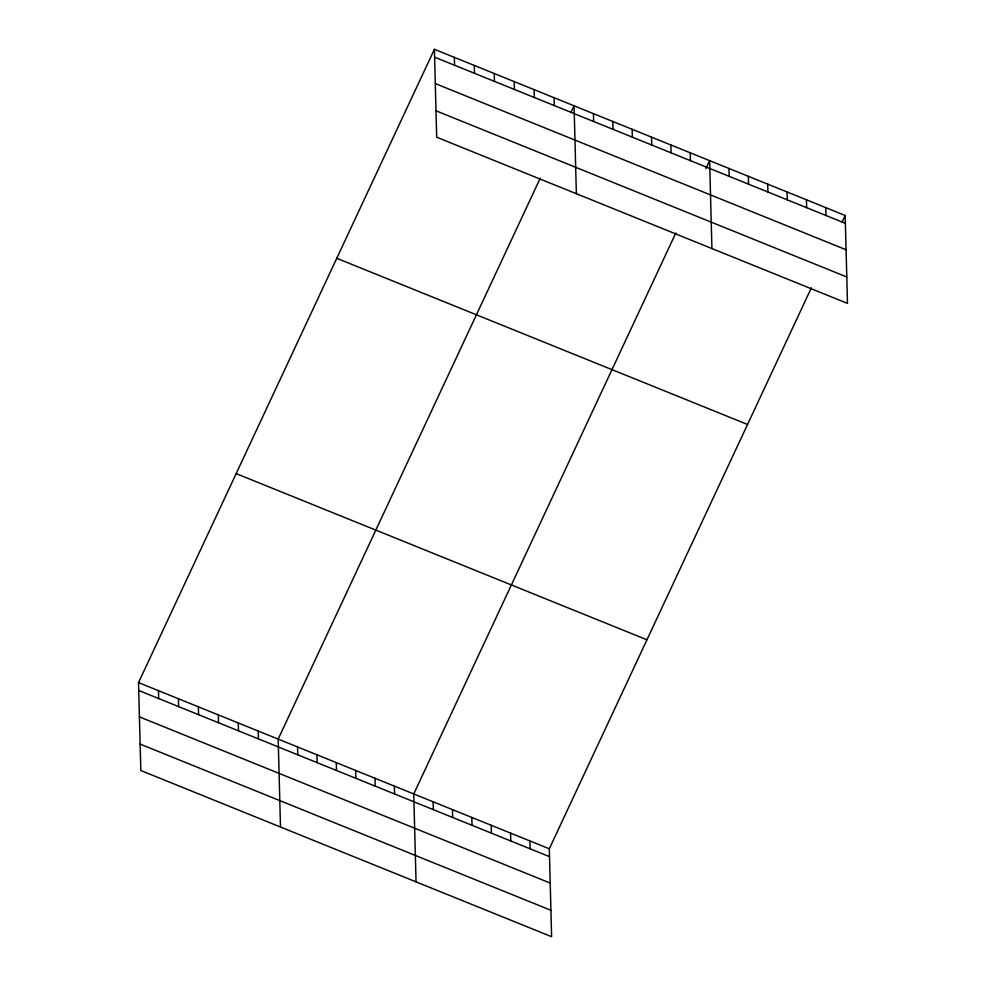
<?xml version="1.0" encoding="UTF-8"?>
<svg xmlns="http://www.w3.org/2000/svg" width="986" height="986" viewBox="0 0 986 986"><rect width="100%" height="100%" fill="white"/><g stroke="black" fill="none" stroke-linecap="round" stroke-linejoin="round"><path stroke-width="1.48" d="M811.379 287.826L549.313 848.786L551.605 936.7L140.825 770.522L138.521 682.608L434.395 49.3L845.175 215.478L847.479 303.392L436.687 137.214L434.395 49.3M540.266 178.146L278.188 739.106L280.492 827.02M570.931 112.503L574.062 105.798L576.366 193.712M675.817 232.979L413.75 793.952L416.043 881.866M705.865 168.68L709.624 160.644L711.917 248.558M842.056 222.183L845.175 215.478M434.592 57.163L845.384 223.341M435.294 83.576L846.074 249.754M435.997 110.789L846.789 276.98M336.756 258.295L747.548 424.473M236.159 473.613L646.939 639.791M138.521 682.608L549.313 848.786M138.718 690.471L549.51 856.649M139.42 716.884L550.2 883.062M140.123 744.097L550.915 910.288M825.812 207.652L826.022 215.503M806.449 199.813L806.659 207.676M787.087 191.974L787.284 199.838M767.712 184.148L767.921 191.999M748.349 176.309L748.559 184.172M728.987 168.47L729.196 176.334M690.249 152.805L690.459 160.669M670.887 144.967L671.096 152.83M651.524 137.14L651.734 144.991M632.162 129.302L632.359 137.165M612.787 121.475L612.996 129.326M593.424 113.636L593.634 121.5M554.107 97.725L554.317 105.588M534.153 89.652L534.363 97.515M514.199 81.591L514.409 89.443M529.938 840.959L530.148 848.81M494.245 73.519L494.454 81.37M510.575 833.121L510.785 840.984M474.291 65.446L474.5 73.297M491.213 825.282L491.41 833.145M454.349 57.373L454.546 65.236M471.838 817.456L472.047 825.307M452.475 809.617L452.685 817.48M433.113 801.778L433.322 809.642M394.375 786.113L394.585 793.976M375.013 778.274L375.222 786.138M355.65 770.448L355.86 778.299M336.288 762.609L336.485 770.473M316.913 754.783L317.122 762.634M297.55 746.944L297.76 754.808M258.233 731.033L258.443 738.896M238.279 722.972L238.489 730.823M218.325 714.899L218.535 722.75M198.371 706.826L198.58 714.677M178.417 698.754L178.626 706.605M158.475 690.681L158.672 698.544"/></g></svg>
